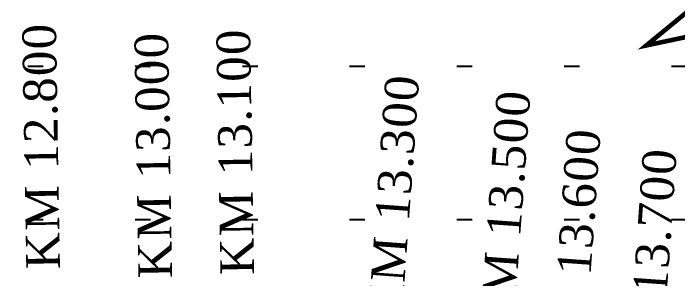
# Model space of a CAD drawing. Header units: inches. Extents: x -8940 to 26362, y -28010 to 990.
# Drawn here: x 4397.34 to 4414.36, y -7368.68 to -7361.89 of the extents above; entities that cross this region are included whole.
import ezdxf

# ---------------------------------------------------------------- set-up
doc = ezdxf.new("R2010")
doc.units = ezdxf.units.IN
doc.header["$MEASUREMENT"] = 0
doc.layers.add('Text', color=7, linetype='Continuous')
doc.styles.add('Text', font='times.ttf', dxfattribs={"height": 240})

msp = doc.modelspace()

# ---------------------------------------------------------------- hatches: boundary and pattern name
at = {"layer": 'Text', "lineweight": 25}
h = msp.add_hatch(dxfattribs=at)
h.set_pattern_fill('ACAD_ISO07W100', color=0, scale=0.784833, style=0)
h.set_pattern_definition([(0, (-582.442, -27753.198), (0, 3.9241642), [0.3924164, -2.35449854])])
h.paths.add_polyline_path([(4453.012436, -7368.509246), (4432.544063, -7360.765981), (4417.35118, -7356.454306), (4399.865945, -7352.632595), (4389.807755, -7348.417064), (4382.319111, -7347.246699), (4375.943644, -7343.680138), (4368.217405, -7333.076598), (4361.929936, -7322.334389), (4357.719224, -7314.672477), (4356.412451, -7309.03143), (4355.412858, -7306.651874), (4313.200953, -7306.651874), (4313.200953, -7400.608297), (4453.122434, -7400.608297)])
h.paths.add_polyline_path([(4387.774257, -7337.654416), (4394.795484, -7337.654416), (4394.795484, -7334.638043), (4387.774257, -7334.638043)], flags=25)

# ---------------------------------------------------------------- linework, layer by layer
at = {"layer": 'Text', "const_width": 0.117725}
msp.add_lwpolyline([(4405.609678, -7360.197276), (4418.223739, -7361.71958), (4413.554953, -7362.710201), (4415.204567, -7361.355217), (4413.423182, -7360.300035), (4418.223739, -7361.71958)], dxfattribs=at)

# ---------------------------------------------------------------- texts
at = {"layer": 'Text', "char_height": 0.86331613, "attachment_point": 1, "style": 'Text'}
for s, insert, rotation in [('{\\T1.05;KM 12.800}', (4397.676216, -7368.445835), 90.9623001), ('{\\T1.05;KM 13.000}', (4400.548705, -7368.677361), 90.9623001), ('{\\T1.05;KM 13.100}', (4402.648133, -7368.591029), 90.9623001), ('{\\T1.05;KM 13.300}', (4406.429178, -7369.714626), 85.8729794), ('{\\T1.05;KM 13.500}', (4409.278121, -7370.110967), 85.8729794), ('{\\T1.05;KM 13.600}', (4411.085944, -7371.096033), 85.986353), ('{\\T1.05;KM 13.700}', (4413.036254, -7371.60225), 85.986353)]:
    msp.add_mtext(s, dxfattribs=dict(at, insert=insert, rotation=rotation))

doc.saveas('drawing.dxf')
